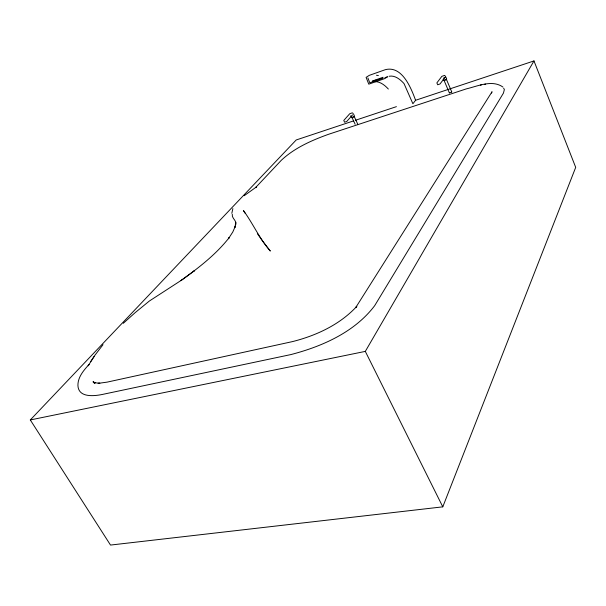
<?xml version="1.0" encoding="UTF-8"?>
<svg xmlns="http://www.w3.org/2000/svg" width="606" height="606" viewBox="0 0 606 606"><rect width="100%" height="100%" fill="white"/><g stroke="black" fill="none" stroke-linecap="round" stroke-linejoin="round"><path stroke-width="0.91" d="M232.265 214.274C231.507 218.228 236.461 220.198 235.999 224.212M231.818 213.312L232.863 208.593M235.764 222.372L234.931 227.432L235.393 226.061L232.802 231.992L228.417 238.726L229.242 237.552C215.85 254.671 198.404 267.996 180.899 280.631L194.602 270.579L193.799 271.177M353.472 120.935L296.205 139.971L30.3 419.95L110.512 545.067L442.789 506.843L575.7 167.37L533.977 60.933L415.587 100.285L412.891 103.747L404.058 83.651C400.324 79.484 395.051 75.083 389.06 76.258M451.75 92.097L449.44 92.854M491.451 93.097L492.049 91.741L355.707 307.598L356.843 306.295C339.989 324.596 316.347 335.58 292.516 341.595L107.05 382.144L98.111 383.363L99.838 383.257L93.445 382.575L95.233 382.984L93.097 382L94.627 382.894L93.203 381.515L94.324 382.803M30.3 419.95L365.312 351.389L533.977 60.933M103.012 344.693L94.96 355.184L88.173 365.774L89.029 364.509C83.711 370.296 77.773 377.159 77.924 385.484C78.439 398.21 94.816 396.104 103.414 394.226L290.736 354.608C322.142 346.496 354.654 332.149 374.69 305.659L503.442 93.112L504.359 89.559L503.647 88.203M90.62 361.684L94.089 356.487M444.902 77.515L440.024 83.976L437.683 84.772L436.873 82.886L441.842 76.356L444.569 75.394L445.577 76.417M352.571 114.875L346.708 121.511L344.587 122.215L343.769 120.458L349.723 113.754L352.291 112.845L353.222 113.504M123.276 323.316L135.229 312.59L149.311 301.061L181.558 280.146M244.21 195.693L256.527 186.86L255.671 187.519L281.32 160.279C294.561 147.894 311.605 140.395 328.475 134.32L466.362 88.87C477.763 86.196 492.193 79.371 502.927 87.052M383.075 77.273L372.622 80.946L375.788 80.197M382.916 78.182L369.781 82.78L367.88 77.932M384.908 77.682L387.575 76.742L384.863 78.538L368.774 84.166L366.1 77.356L369.281 75.356L385.287 69.69C402.392 65.259 411.3 88.688 415.587 100.285M443.539 78.038L445.099 77.538M355.267 120.336L396.422 106.656M480.361 85.075L481.414 84.893M484.467 84.348L485.671 84.143M374.659 81.613C380.174 81.446 384.81 85.211 388.348 89.044M376.455 75.227L378.394 75.598M262.906 241.483L270.321 251.035C259.512 238.817 253.035 223.614 243.491 210.615L245.135 213.244M262.39 240.771L257.353 233.621M365.312 351.389L442.789 506.843M353.624 114.261L354.502 116.17L353.768 117.011L351.669 117.715L350.76 115.754M357.714 124.079L354.177 116.428L351.995 117.458L355.139 124.253M449.402 92.953L444.009 80.272L446.402 79.303L451.788 91.998M443.145 79.197L443.736 80.59L446.054 79.81L446.667 78.985L445.804 76.954"/></g></svg>
